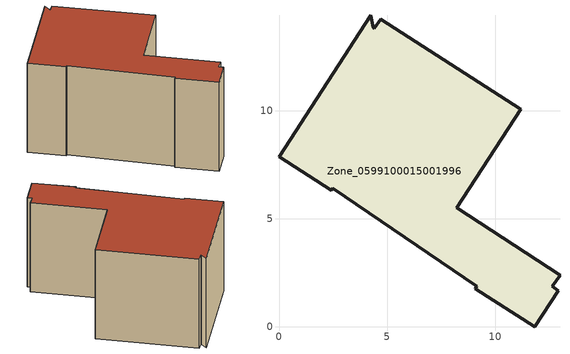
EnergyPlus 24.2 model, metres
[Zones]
Zone_0599100015001996
 floor ground (C_G): 9.09,1.77 9.16,1.88 2.48,6.42 2.41,6.32 0,7.88 4.24,14.43 4.36,13.84 4.41,13.81 4.7,14.24 11.19,10.08 8.22,5.52 13.01,2.4 12.64,1.88 12.93,1.68 11.84,0 z0.82
 wall outside (C_F): 0,7.88 2.41,6.32 2.48,6.42 9.16,1.88 9.09,1.77 11.84,0 12.93,1.68 12.64,1.88 13.01,2.4 8.22,5.52 11.19,10.08 4.7,14.24 4.41,13.81 4.36,13.84 4.24,14.43 0,7.88 z0.82:8.57
 roof outside (C_R): 2.48,6.42 9.16,1.88 9.09,1.77 11.84,0 12.93,1.68 12.64,1.88 13.01,2.4 8.22,5.52 11.19,10.08 4.7,14.24 4.41,13.81 4.36,13.84 4.24,14.43 0,7.88 2.41,6.32 z8.57
[BUILDING]
Pand.0599100015001996: North Axis=0; Terrain=City; Loads Convergence Tolerance Value=0.04; Temperature Convergence Tolerance Value=0.4; Solar Distribution=FullExterior; Maximum Number of Warmup Days=25; Minimum Number of Warmup Days=1
[Site:Location]
Rotterdam.The.Hague.AP_ZH_NLD Design_Conditions: Latitude=51.96; Longitude=4.45; Time Zone=1; Elevation=-4.5
[SITE:GROUNDTEMPERATURE:BUILDINGSURFACE]
18, 18, 18, 18, 18, 18, 18, 18, 18, 18, 18, 18
[MATERIAL] Thermal Absorptance=0.9; Solar Absorptance=0.7; Visible Absorptance=0.7
Name | Roughness | Thickness | Conductivity | Density | Specific Heat
G.TC.1965-1974 | MediumSmooth | 0.15 | 0.882353 | 540 | 1210
F.TC.1965-1974 | Rough | 0.3 | 0.697674 | 1920 | 840
R.TC.1965-1974 | MediumRough | 0.2 | 0.232558 | 1500 | 1000
[CONSTRUCTION]
C_G: G.TC.1965-1974
C_F: F.TC.1965-1974
C_R: R.TC.1965-1974
[ZONE]
Zone_0599100015001996: Type=1; Multiplier=1; Ceiling Height=Autocalculate; Volume=Autocalculate; Floor Area=autocalculate; Part of Total Floor Area=Yes
[ZONEINFILTRATION:DESIGNFLOWRATE]
Infil_Zone_0599100015001996: Zone or ZoneList or Space or SpaceList=Zone_0599100015001996; Schedule=AlwaysOn; Design Flow Rate Calculation Method=Flow/Area; Flow Rate per Floor Area=0.003; Constant Term Coefficient=1; Temperature Term Coefficient=0; Velocity Term Coefficient=0; Velocity Squared Term Coefficient=0
[HVACTEMPLATE:ZONE:IDEALLOADSAIRSYSTEM]
Zone_0599100015001996: Maximum Heating Supply Air Temperature=50; Minimum Cooling Supply Air Temperature=13; Maximum Heating Supply Air Humidity Ratio=0.0156; Minimum Cooling Supply Air Humidity Ratio=0.0077; Heating Limit=NoLimit; Cooling Limit=NoLimit; Dehumidification Control Type=ConstantSensibleHeatRatio; Cooling Sensible Heat Ratio=0.7; Dehumidification Setpoint=60; Humidification Control Type=None; Humidification Setpoint=30; Outdoor Air Method=None; Outdoor Air Flow Rate per Person=0.00944; Outdoor Air Flow Rate per Zone Floor Area=0; Outdoor Air Flow Rate per Zone=0; Demand Controlled Ventilation Type=None; Outdoor Air Economizer Type=NoEconomizer; Heat Recovery Type=None; Sensible Heat Recovery Effectiveness=0.7; Latent Heat Recovery Effectiveness=0.65
[ZONECONTROL:THERMOSTAT]
ThermostatControl_Zone_0599100015001996: Zone or ZoneList=Zone_0599100015001996; Control Type Schedule=DualSetpointControlType; Control 1=Thermostat_Zone_0599100015001996; Temperature Difference Between Cutout And Setpoint=0
[THERMOSTATSETPOINT:DUALSETPOINT]
Thermostat_Zone_0599100015001996: Heating Setpoint Temperature Schedule=HeatingSetpoint_Zone_0599100015001996; Cooling Setpoint Temperature Schedule=CoolingSetpoint_Zone_0599100015001996
[SCHEDULE:COMPACT]
HeatingSetpoint_Zone_0599100015001996: Through: 12/31, For: AllDays, Until: 24:00, 21
CoolingSetpoint_Zone_0599100015001996: Through: 12/31, For: AllDays, Until: 24:00, 24
DualSetpointControlType: Through: 12/31, For: AllDays, Until: 24:00, 4
AlwaysOn: Through: 12/31, For: AllDays, Until: 24:00, 1
